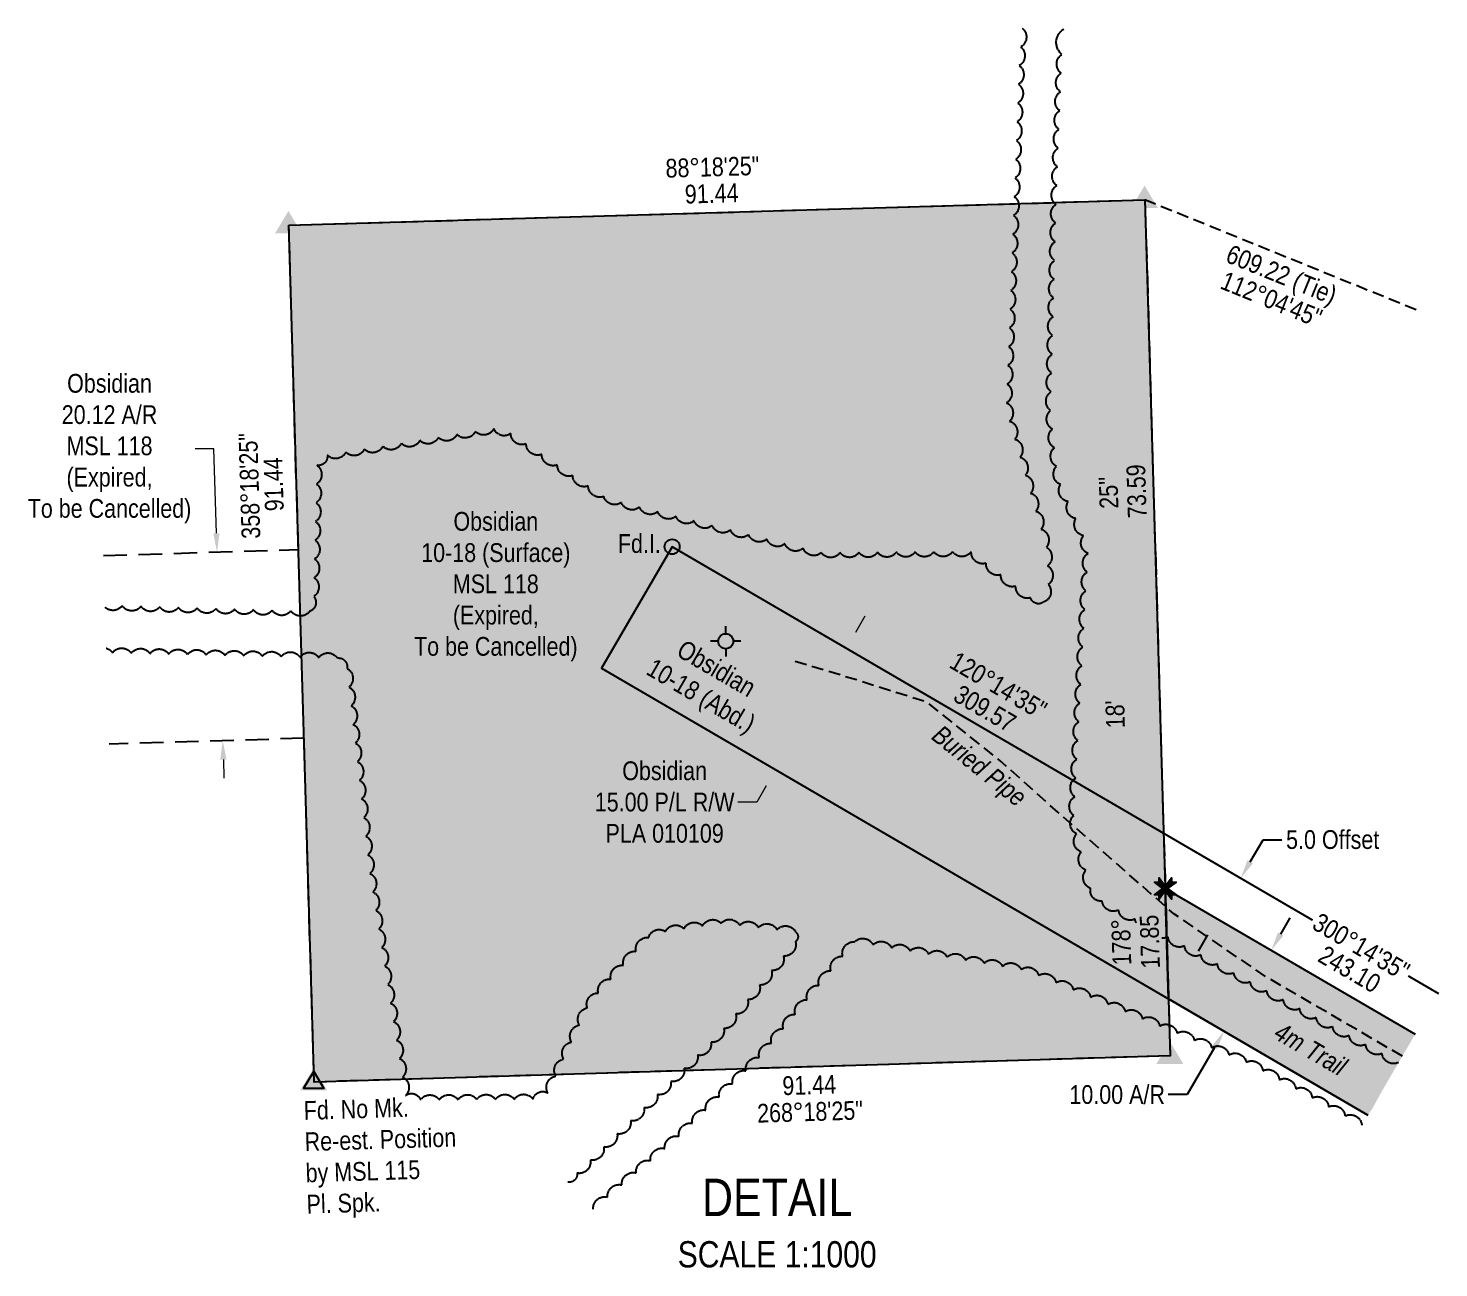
# Model space of a CAD drawing. Extents: x 620811 to 622805, y 5917767 to 5920407.
# Drawn here: x 620811 to 621564, y 5918781 to 5919442 of the extents above; entities that cross this region are included whole.
import ezdxf
from ezdxf.enums import TextEntityAlignment as Align

# ---------------------------------------------------------------- set-up
doc = ezdxf.new("R2010")
doc.units = 0
doc.header["$LTSCALE"] = 5
doc.header["$PDSIZE"] = 0.5
for name, pattern in [('0', [1, 1, 0]), ('foc-ACCESSROAD', [3.75, 2.5, -1.25]), ('foc-TIELINE', [1.875, 1.25, -0.625]), ('UG_PIPE', [1.875, 1.25, -0.625])]:
    doc.linetypes.add(name, pattern=pattern)
doc.layers.get('Defpoints').update_dxf_attribs({"color": 9})
for name, color, linetype in [('AS-PIPE-UG', 44, 'UG_PIPE'), ('AS-PIPE-UG-T', 44, 'Continuous'), ('AS-ROADS', 254, 'Continuous'), ('C-RW', 13, 'Continuous'), ('C-WS', 13, 'foc-ACCESSROAD'), ('C-WS-S', 8, 'Continuous'), ('DETAIL-T', 7, 'Continuous'), ('L-BD', 7, 'Continuous'), ('L-BD1', 253, 'Continuous'), ('L-MON', 1, 'Continuous'), ('L-TIE', 7, 'foc-TIELINE'), ('L-TIE-T', 7, 'Continuous'), ('P-PROPOSED', 10, 'Continuous'), ('P-PROPOSED-H', 21, 'Continuous'), ('P-TXT', 4, 'Continuous'), ('T-BUSH', 110, '0')]:
    doc.layers.add(name, color=color, linetype=linetype)
for name, color, linetype, lineweight in [('C-AR-T', 13, 'Continuous', 9), ('C-RW-T', 13, 'Continuous', 9), ('C-WS-T', 13, 'Continuous', 9), ('T-TEXT', 48, 'Continuous', 18)]:
    doc.layers.add(name, color=color, linetype=linetype, lineweight=lineweight)
doc.styles.add('100L', font='ARIALN.TTF', dxfattribs={"height": 11})
doc.styles.add('80CG', font='ARIALN.TTF', dxfattribs={"height": 10})
doc.styles.add('80L', font='ARIALN.TTF', dxfattribs={"height": 10})
doc.styles.get("Standard").update_dxf_attribs({"font": 'ARIALN.TTF'})
doc.dimstyles.new('Compass 5 000', dxfattribs={"dimscale": 5, "dimtxt": 9, "dimasz": 2, "dimexe": 0.2, "dimexo": 0.0625, "dimgap": 0.5, "dimtad": 0, "dimtih": 1, "dimtoh": 1, "dimzin": 0, "dimdsep": 46, "dimtxsty": '80CG', "dimcen": 0.1, "dimse1": 1, "dimse2": 1, "dimclrd": 256, "dimclrt": 256, "dimaunit": 1, "dimadec": 4, "dimazin": 0, "dimtfac": 0.06, "dimtofl": 0, "dimtmove": 0, "dimatfit": 1, "dimfxl": 0.2, "dimtolj": 1, "dimtzin": 0, "dimlwd": -1, "dimarcsym": 0})

# ---------------------------------------------------------------- blocks, each defined once
blk = doc.blocks.new('TRIA')
blk.add_hatch(color=255).paths.add_polyline_path([(-0.04, 1.52), (-1.47, -0.87), (1.39, -0.87)])
blk = doc.blocks.new('TRIAA')
blk.add_blockref('TRIA', (0, 0))
blk = doc.blocks.new('TRIB')
at = {"color": 1}
blk.add_lwpolyline([(-1.12, -0.67), (-0.04, 1.13), (1.04, -0.67)], close=True, dxfattribs=at)
blk = doc.blocks.new('TRIBB')
blk.add_blockref('TRIB', (0, 0))
blk = doc.blocks.new('TRICC')
for name in ['TRIAA', 'TRIBB']:
    blk.add_blockref(name, (0, 0))
blk = doc.blocks.new('plspike')
blk.add_blockref('TRICC', (0, 0))
blk = doc.blocks.new('STRIA')
blk.add_hatch(color=255).paths.add_polyline_path([(-0.04, 1.52), (-1.47, -0.87), (1.39, -0.87)])
blk = doc.blocks.new('STRIAA')
blk.add_blockref('STRIA', (0, 0))
blk = doc.blocks.new('STRIB')
at = {"color": 1}
blk.add_solid([(-1.12, -0.67), (-0.04, 1.13), (1.04, -0.67)], dxfattribs=at)
blk = doc.blocks.new('STRIBB')
blk.add_blockref('STRIB', (0, 0))
blk = doc.blocks.new('STRICC')
for name in ['STRIAA', 'STRIBB']:
    blk.add_blockref(name, (0, 0))
blk = doc.blocks.new('fdspike')
blk.add_blockref('STRICC', (0, 0))
blk = doc.blocks.new('TEMP')
h = blk.add_hatch(color=255)
h.dxf.hatch_style = 1
h.paths.add_polyline_path([(0, 0.25), (-0.67, 1.15), (-0.67, 0.67), (-1.15, 0.67), (-0.25, 0), (-1.15, -0.67), (-0.67, -0.67), (-0.67, -1.15), (0, -0.25), (0.67, -1.15), (0.67, -0.67), (1.15, -0.67), (0.25, 0), (1.15, 0.67), (0.67, 0.67), (0.67, 1.15)])
h.paths.add_polyline_path([(0.57, 0.85), (0.57, 0.57), (0.85, 0.57), (0.08, 0), (0.85, -0.57), (0.57, -0.57), (0.57, -0.85), (0, -0.08), (-0.57, -0.85), (-0.57, -0.57), (-0.85, -0.57), (-0.08, 0), (-0.85, 0.57), (-0.57, 0.57), (-0.57, 0.85), (0, 0.08)], flags=16)
h = blk.add_hatch(color=1)
h.dxf.hatch_style = 1
h.paths.add_polyline_path([(0, 0.08), (-0.57, 0.85), (-0.57, 0.57), (-0.85, 0.57), (-0.08, 0), (-0.85, -0.57), (-0.57, -0.57), (-0.57, -0.85), (0, -0.08), (0.57, -0.85), (0.57, -0.57), (0.85, -0.57), (0.08, 0), (0.85, 0.57), (0.57, 0.57), (0.57, 0.85)])
at = {"color": 1}
for p, q in [((-0.08, 0), (0.08, 0)), ((0, 0.08), (0, -0.08))]:
    blk.add_line(p, q, dxfattribs=at)
at = {"color": 255, "flags": 128}
blk.add_lwpolyline([(-0.25, 0), (-1.15, 0.67), (-0.67, 0.67), (-0.67, 1.15), (0, 0.25), (0.67, 1.15), (0.67, 0.67), (1.15, 0.67), (0.25, 0), (1.15, -0.67), (0.67, -0.67), (0.67, -1.15), (0, -0.25), (-0.67, -1.15), (-0.67, -0.67), (-1.15, -0.67)], close=True, dxfattribs=at)
at = {"color": 1, "flags": 128}
blk.add_lwpolyline([(-0.08, 0), (-0.85, 0.57), (-0.57, 0.57), (-0.57, 0.85), (0, 0.08), (0.57, 0.85), (0.57, 0.57), (0.85, 0.57), (0.08, 0), (0.85, -0.57), (0.57, -0.57), (0.57, -0.85), (0, -0.08), (-0.57, -0.85), (-0.57, -0.57), (-0.85, -0.57)], close=True, dxfattribs=at)
blk = doc.blocks.new('*D425')
at = {"layer": 'Defpoints', "color": 0, "transparency": 16777216}
for p in [(621474.24, 5918950.36), (621498.72, 5918936.09), (621473.54, 5918892.91)]:
    blk.add_point(p, dxfattribs=at)
at = {"layer": 'P-TXT', "transparency": 16777216}
for p, q in [((621479.28, 5918959), (621484.31, 5918967.64)), ((621444.03, 5918898.54), (621429.35, 5918873.37)), ((621429.35, 5918873.37), (621419.35, 5918873.37))]:
    blk.add_line(p, q, dxfattribs=at)
for points in [[(621477.84, 5918959.84), (621480.72, 5918958.16), (621474.24, 5918950.36)], [(621442.59, 5918899.38), (621445.47, 5918897.7), (621449.06, 5918907.18)]]:
    blk.add_solid(points, dxfattribs=at)
at = {"layer": 'P-TXT', "transparency": 16777216, "insert": (621392.07, 5918873.37), "char_height": 10, "attachment_point": 5, "style": '80CG'}
blk.add_mtext('\\A1;10.00 A/R', dxfattribs=at)
blk = doc.blocks.new('*D426')
at = {"layer": 'C-AR-T', "transparency": 16777216}
for p, q in [((620910.41, 5919217.79), (620900.41, 5919217.79)), ((620911.79, 5919172.67), (620910.41, 5919217.79)), ((620915.48, 5919052.07), (620915.78, 5919042.07))]:
    blk.add_line(p, q, dxfattribs=at)
for points in [[(620913.45, 5919172.72), (620910.12, 5919172.62), (620912.09, 5919162.68)], [(620917.14, 5919052.12), (620913.81, 5919052.02), (620915.17, 5919062.06)]]:
    blk.add_solid(points, dxfattribs=at)
at = {"layer": 'Defpoints', "color": 0, "transparency": 16777216}
for p in [(620912.09, 5919162.68), (620928.51, 5919163.18), (620931.59, 5919062.57)]:
    blk.add_point(p, dxfattribs=at)
at = {"layer": 'C-AR-T', "transparency": 16777216, "insert": (620854.78, 5919217.79), "char_height": 10, "attachment_point": 5, "style": '80CG'}
blk.add_mtext('\\A1;Obsidian\\P20.12 A/R\\PMSL 118\\P(Expired,\\PTo be Cancelled)', dxfattribs=at)
blk = doc.blocks.new('*D427')
at = {"layer": 'C-RW-T', "transparency": 16777216}
for p, q in [((621252.74, 5919120), (621257.78, 5919128.64)), ((621204.91, 5919037.96), (621199.87, 5919029.32)), ((621199.87, 5919029.32), (621189.87, 5919029.32))]:
    blk.add_line(p, q, dxfattribs=at)
for points in [[(621251.3, 5919120.84), (621254.18, 5919119.16), (621247.7, 5919111.36)], [(621203.47, 5919038.8), (621206.35, 5919037.12), (621209.94, 5919046.6)]]:
    blk.add_solid(points, dxfattribs=at)
at = {"layer": 'Defpoints', "color": 0, "transparency": 16777216}
for p in [(621209.94, 5919046.6), (621539.94, 5918940.98), (621502.18, 5918876.21)]:
    blk.add_point(p, dxfattribs=at)
at = {"layer": 'C-RW-T', "transparency": 16777216, "insert": (621150.78, 5919029.32), "char_height": 10, "attachment_point": 5, "style": '80CG'}
blk.add_mtext('\\A1;Obsidian\\P15.00 P/L R/W\\PPLA 010109', dxfattribs=at)
blk = doc.blocks.new('fdia')
at = {"color": 255, "const_width": 1}
blk.add_lwpolyline([(-0.5, 0, 1), (0.5, 0, 1)], format="xyb", close=True, dxfattribs=at)
blk = doc.blocks.new('Fdiaa')
blk.add_blockref('fdia', (0, 0))
blk = doc.blocks.new('fdib')
at = {"color": 1, "const_width": 1.6}
blk.add_lwpolyline([(-0.4, 0, 1), (0.4, 0, 1)], format="xyb", close=True, dxfattribs=at)
at = {"color": 1}
blk.add_circle((0, 0), 0.8, dxfattribs=at)
blk = doc.blocks.new('Fdibb')
blk.add_blockref('fdib', (0, 0))
blk = doc.blocks.new('fdicc')
for name in ['Fdibb', 'Fdiaa']:
    blk.add_blockref(name, (0, 0))
blk = doc.blocks.new('FDI')
blk.add_blockref('fdicc', (0, 0))
blk = doc.blocks.new('Gabd.15d85efd0b')
for p, q in [((0, 0.81), (0, 1.62)), ((-0.81, 0), (-1.62, 0)), ((1.62, 0), (0.81, 0)), ((0, -0.81), (0, -1.62))]:
    blk.add_line(p, q)
blk.add_circle((0, 0), 0.8)
blk = doc.blocks.new('*D457')
at = {"layer": 'Defpoints', "color": 0, "transparency": 16777216}
for p in [(621457.68, 5918988.95), (621457.93, 5918988.8), (621445.09, 5918967.36)]:
    blk.add_point(p, dxfattribs=at)
at = {"layer": 'P-TXT', "transparency": 16777216}
for p, q in [((621462.97, 5918997.44), (621469.9, 5919009.32)), ((621469.9, 5919009.32), (621479.9, 5919009.32)), ((621440.31, 5918958.57), (621435.27, 5918949.93))]:
    blk.add_line(p, q, dxfattribs=at)
for points in [[(621461.53, 5918998.28), (621464.41, 5918996.6), (621457.93, 5918988.8)], [(621438.87, 5918959.41), (621441.75, 5918957.73), (621445.35, 5918967.21)]]:
    blk.add_solid(points, dxfattribs=at)
at = {"layer": 'P-TXT', "transparency": 16777216, "insert": (621506.98, 5919009.32), "char_height": 10, "attachment_point": 5, "style": '80CG'}
blk.add_mtext('\\A1;5.0 Offset', dxfattribs=at)

msp = doc.modelspace()

# ---------------------------------------------------------------- hatches: boundary and pattern name
at = {"layer": 'P-PROPOSED-H'}
h = msp.add_hatch(color=256, dxfattribs=at)
h.dxf.hatch_style = 1
h.paths.add_polyline_path([(620950.381, 5919336.951), (620963.896, 5918880.091), (621420.371, 5918894.141), (621406.891, 5919350.446)])
h = msp.add_hatch(color=256, dxfattribs=at)
h.dxf.hatch_style = 1
h.paths.add_polyline_path([(621417.737, 5918983.304), (621419.476, 5918924.433), (621525.804, 5918862.441), (621550.979, 5918905.621)])

# ---------------------------------------------------------------- linework, layer by layer
at = {"layer": 'AS-PIPE-UG', "flags": 128}
msp.add_lwpolyline([(621544.128, 5918893.871), (621471.491, 5918936.196), (621422.281, 5918969.811), (621360.356, 5919024.011), (621329.731, 5919051.421), (621290.866, 5919082.506), (621253.011, 5919094.536), (621219.151, 5919104.606)], dxfattribs=at)
at = {"layer": 'AS-ROADS', "const_width": 24.991, "flags": 128}
msp.add_lwpolyline([(621312.466, 5918998.136), (621533.427, 5918875.516)], dxfattribs=at)
at = {"layer": 'C-RW', "flags": 128}
msp.add_lwpolyline([(621563.566, 5918927.211), (621154.791, 5919165.536), (621117.029, 5919100.766), (621525.804, 5918862.441)], dxfattribs=at)
at = {"layer": 'C-WS'}
msp.add_lwpolyline([(620851.561, 5919160.826), (620955.497, 5919164.006), (620950.381, 5919336.951), (621406.891, 5919350.446), (621420.371, 5918894.141), (620963.896, 5918880.091), (620958.473, 5919063.389), (620854.64, 5919060.212)], dxfattribs=at)
at = {"layer": 'L-TIE'}
msp.add_line((621551.483, 5919291.794), (621406.891, 5919350.446), dxfattribs=at)
at = {"layer": 'P-PROPOSED', "flags": 128}
msp.add_lwpolyline([(620950.381, 5919336.951), (621406.891, 5919350.446), (621420.371, 5918894.141), (620963.896, 5918880.091)], close=True, dxfattribs=at)
msp.add_lwpolyline([(621525.804, 5918862.441), (621419.476, 5918924.433), (621417.737, 5918983.304), (621550.979, 5918905.621)], dxfattribs=at)
at = {"layer": 'T-BUSH', "flags": 128}
for points in [[(621341.488, 5919441.973, -0.5205671), (621340.641, 5919432.012, -0.5205671), (621339.857, 5919422.048, -0.5205671), (621339.482, 5919412.059, -0.5205671), (621339.107, 5919402.069, -0.5205671), (621338.733, 5919392.08, -0.5205671), (621338.358, 5919382.09, -0.5205671), (621337.983, 5919372.101, -0.5205671), (621337.609, 5919362.111, -0.5205671), (621337.234, 5919352.122, -0.5205671), (621336.86, 5919342.132, -0.5205671), (621336.485, 5919332.143, -0.5205671), (621336.11, 5919322.153, -0.5205671), (621335.736, 5919312.164, -0.5205671), (621335.361, 5919302.174, -0.5205671), (621334.987, 5919292.185, -0.5205671), (621334.612, 5919282.195, -0.5205671), (621334.237, 5919272.206, -0.5205671), (621333.863, 5919262.216, -0.5205671), (621333.488, 5919252.227, -0.5205671), (621333.113, 5919242.237, -0.5205671), (621334.743, 5919232.495, -0.5205671), (621337.54, 5919222.898, -0.5205671), (621340.336, 5919213.3, -0.5205671), (621343.132, 5919203.703, -0.5205671), (621345.929, 5919194.106, -0.5205671), (621348.725, 5919184.508, -0.5205671), (621351.521, 5919174.911, -0.5205671), (621354.318, 5919165.313, -0.5205671), (621354.975, 5919155.37, -0.5205671), (621355.341, 5919145.381, -0.5205671), (621352.86, 5919135.99, -0.5205671), (621345.847, 5919138.347, -0.5205671), (621337.953, 5919144.479, -0.5205671), (621330.058, 5919150.611, -0.5205671), (621322.163, 5919156.743, -0.5205671), (621314.268, 5919162.875, -0.5205671), (621304.306, 5919162.893, -0.5205671), (621294.309, 5919162.811, -0.5205671), (621284.313, 5919162.729, -0.5205671), (621274.317, 5919162.648, -0.5205671), (621264.321, 5919162.566, -0.5205671), (621254.325, 5919162.484, -0.5205671), (621244.329, 5919162.403, -0.5205671), (621234.332, 5919162.321, -0.5205671), (621224.627, 5919164.665, -0.5205671), (621214.934, 5919167.11, -0.5205671), (621205.241, 5919169.555, -0.5205671), (621195.548, 5919171.999, -0.5205671), (621185.855, 5919174.444, -0.5205671), (621176.162, 5919176.888, -0.5205671), (621166.469, 5919179.333, -0.5205671), (621156.776, 5919181.778, -0.5205671), (621147.083, 5919184.222, -0.5205671), (621137.39, 5919186.667, -0.5205671), (621127.697, 5919189.112, -0.5205671), (621118.336, 5919192.296, -0.5205671), (621110.061, 5919197.905, -0.5205671), (621101.786, 5919203.513, -0.5205671), (621093.511, 5919209.122, -0.5205671), (621085.236, 5919214.73, -0.5205671), (621076.961, 5919220.339, -0.5205671), (621068.686, 5919225.947, -0.5205671), (621059.739, 5919228.531, -0.5205671), (621049.867, 5919226.956, -0.5205671), (621039.996, 5919225.38, -0.5205671), (621030.124, 5919223.805, -0.5205671), (621020.252, 5919222.23, -0.5205671), (621010.381, 5919220.655, -0.5205671), (621000.509, 5919219.079, -0.5205671), (620990.638, 5919217.504, -0.5205671), (620980.766, 5919215.929, -0.5205671), (620970.894, 5919214.353, -0.5205671), (620965.397, 5919208.952, -0.5205671), (620965.15, 5919198.958, -0.5205671), (620964.902, 5919188.965, -0.5205671), (620964.655, 5919178.972, -0.5205671), (620964.407, 5919168.978, -0.5205671), (620964.16, 5919158.985, -0.5205671), (620963.913, 5919148.991, -0.5205671), (620963.665, 5919138.998, -0.5205671), (620961.478, 5919131.054, -0.5205671), (620951.486, 5919131.354, -0.5205671), (620941.494, 5919131.655, -0.5205671), (620931.502, 5919131.955, -0.5205671), (620921.51, 5919132.256, -0.5205671), (620911.518, 5919132.556, -0.5205671), (620901.526, 5919132.857, -0.5205671), (620891.534, 5919133.157, -0.5205671), (620881.542, 5919133.457, -0.5205671), (620871.55, 5919133.758, -0.5205671), (620861.558, 5919134.058, -0.4442441), (620852.407, 5919133.198, -0.4442441)], [(621402.173, 5918965.066, -0.0839396), (621401.611, 5918967.021, -0.5205671), (621392.831, 5918971.8, -0.5205671), (621384.05, 5918976.578, -0.5205671), (621377.905, 5918983.413, -0.5205671), (621375.404, 5918993.091, -0.5205671), (621372.904, 5919002.77, -0.5205671), (621370.404, 5919012.449, -0.5205671), (621368.891, 5919022.226, -0.5205671), (621369.432, 5919032.208, -0.5205671), (621369.973, 5919042.19, -0.5205671), (621370.514, 5919052.172, -0.5205671), (621371.055, 5919062.154, -0.5205671), (621371.596, 5919072.136, -0.5205671), (621372.137, 5919082.117, -0.5205671), (621372.678, 5919092.099, -0.5205671), (621373.219, 5919102.081, -0.5205671), (621373.76, 5919112.063, -0.5205671), (621374.301, 5919122.045, -0.5205671), (621374.866, 5919132.026, -0.5205671), (621375.443, 5919142.005, -0.5205671), (621376.019, 5919151.985, -0.5205671), (621376.595, 5919161.965, -0.5205671), (621374.194, 5919171.389, -0.5205671), (621370.054, 5919180.488, -0.5205671), (621365.915, 5919189.588, -0.5205671), (621361.776, 5919198.687, -0.5205671), (621359.705, 5919208.354, -0.5205671), (621358.62, 5919218.291, -0.5205671), (621357.534, 5919228.229, -0.5205671), (621356.598, 5919238.172, -0.5205671), (621356.86, 5919248.165, -0.5205671), (621357.123, 5919258.158, -0.5205671), (621357.385, 5919268.152, -0.5205671), (621357.647, 5919278.145, -0.5205671), (621357.91, 5919288.138, -0.5205671), (621358.172, 5919298.131, -0.5205671), (621358.434, 5919308.124, -0.5205671), (621358.696, 5919318.117, -0.5205671), (621358.959, 5919328.11, -0.5205671), (621359.221, 5919338.103, -0.5205671), (621359.483, 5919348.096, -0.5205671), (621359.828, 5919358.087, -0.5205671), (621360.226, 5919368.075, -0.5205671), (621360.625, 5919378.064, -0.5205671), (621361.024, 5919388.052, -0.5205671), (621361.423, 5919398.041, -0.5205671), (621361.821, 5919408.029, -0.5205671), (621362.22, 5919418.018, -0.5205671), (621362.619, 5919428.007, -0.5205671), (621363.664, 5919441.486)], [(620853.073, 5919111.437, -0.1734462), (620856.369, 5919108.983, -0.5205671), (620866.363, 5919108.749, -0.5205671), (620876.357, 5919108.514, -0.5205671), (620886.35, 5919108.28, -0.5205671), (620896.344, 5919108.045, -0.5205671), (620906.338, 5919107.811, -0.5205671), (620916.332, 5919107.576, -0.5205671), (620926.326, 5919107.342, -0.5205671), (620936.319, 5919107.107, -0.5205671), (620946.313, 5919106.873, -0.5205671), (620956.307, 5919106.639, -0.5205671), (620966.301, 5919106.404, -0.5205671), (620976.294, 5919106.17, -0.5205671), (620981.409, 5919100.606, -0.5205671), (620982.522, 5919090.671, -0.5205671), (620983.636, 5919080.737, -0.5205671), (620984.749, 5919070.803, -0.5205671), (620985.863, 5919060.868, -0.5205671), (620986.976, 5919050.934, -0.5205671), (620988.09, 5919041, -0.5205671), (620989.203, 5919031.065, -0.5205671), (620990.317, 5919021.131, -0.5205671), (620991.43, 5919011.197, -0.5205671), (620992.543, 5919001.262, -0.5205671), (620993.657, 5918991.328, -0.5205671), (620995.185, 5918981.45, -0.5205671), (620996.769, 5918971.58, -0.5205671), (620998.353, 5918961.71, -0.5205671), (620999.937, 5918951.839, -0.5205671), (621001.521, 5918941.969, -0.5205671), (621003.104, 5918932.099, -0.5205671), (621004.688, 5918922.229, -0.5205671), (621006.272, 5918912.358, -0.5205671), (621007.856, 5918902.488, -0.5205671), (621009.44, 5918892.618, -0.5205671), (621011.023, 5918882.748, -0.5205671), (621012.607, 5918872.877, -0.5205671), (621020.611, 5918870.591, -0.5205671), (621030.607, 5918870.657, -0.5205671), (621040.604, 5918870.724, -0.5205671), (621050.6, 5918870.791, -0.5205671), (621060.596, 5918870.858, -0.5205671), (621070.593, 5918870.924, -0.5205671), (621080.589, 5918870.991, -0.5205671), (621088.55, 5918874.217, -0.5205671), (621092.741, 5918883.292, -0.5205671), (621096.932, 5918892.368, -0.5205671), (621101.123, 5918901.443, -0.5205671), (621105.314, 5918910.519, -0.5205671), (621109.506, 5918919.594, -0.5205671), (621115.381, 5918927.554, -0.5205671), (621122.102, 5918934.955, -0.5205671), (621128.822, 5918942.355, -0.5205671), (621135.543, 5918949.755, -0.5205671), (621142.263, 5918957.156, -0.5205671), (621151.226, 5918960.362, -0.5205671), (621161.113, 5918961.842, -0.5205671), (621170.999, 5918963.322, -0.5205671), (621180.886, 5918964.765, -0.5205671), (621190.816, 5918963.613, -0.5205671), (621200.746, 5918962.462, -0.5205671), (621210.676, 5918961.311, -0.5205671), (621220.606, 5918960.159, -0.5205671), (621220.505, 5918954.97, -0.5205671), (621214.142, 5918947.261, -0.5205671), (621207.779, 5918939.551, -0.5205671), (621201.416, 5918931.841, -0.5205671), (621195.053, 5918924.131, -0.5205671), (621188.689, 5918916.421, -0.5205671), (621182.326, 5918908.712, -0.5205671), (621175.526, 5918901.403, -0.5205671), (621168.378, 5918894.415, -0.5205671), (621161.23, 5918887.427, -0.5205671), (621154.082, 5918880.438, -0.5205671), (621146.935, 5918873.45, -0.5205671), (621139.787, 5918866.461, -0.5205671), (621132.639, 5918859.473, -0.5205671), (621125.491, 5918852.485, -0.5205671), (621118.343, 5918845.496, -0.5205671), (621111.195, 5918838.508, -0.5205671), (621104.047, 5918831.519, -0.5205671), (621099.189, 5918826.77)], [(621542.097, 5918890.562, -0.5205671), (621533.317, 5918895.341, -0.5205671), (621524.536, 5918900.12, -0.5205671), (621515.756, 5918904.898, -0.5205671), (621506.975, 5918909.677, -0.5205671), (621498.195, 5918914.456, -0.5205671), (621489.415, 5918919.234, -0.5205671), (621480.634, 5918924.013, -0.5205671), (621471.854, 5918928.792, -0.5205671), (621463.074, 5918933.57, -0.5205671), (621454.293, 5918938.349, -0.5205671), (621445.513, 5918943.128, -0.5205671), (621436.733, 5918947.906, -0.5205671), (621427.952, 5918952.685, -0.5205671), (621419.172, 5918957.464, -0.1414326), (621415.843, 5918956.856, -0.1414326)], [(621112.733, 5918812.261, -0.5205671), (621120.349, 5918818.737, -0.5205671), (621127.965, 5918825.212, -0.5205671), (621135.58, 5918831.688, -0.5205671), (621143.196, 5918838.163, -0.5205671), (621150.811, 5918844.639, -0.5205671), (621158.424, 5918851.118, -0.5205671), (621165.563, 5918858.115, -0.5205671), (621172.703, 5918865.112, -0.5205671), (621179.842, 5918872.109, -0.5205671), (621186.982, 5918879.106, -0.5205671), (621194.122, 5918886.103, -0.5205671), (621201.261, 5918893.099, -0.5205671), (621207.718, 5918900.721, -0.5205671), (621214.054, 5918908.454, -0.5205671), (621220.39, 5918916.186, -0.5205671), (621226.725, 5918923.918, -0.5205671), (621233.061, 5918931.65, -0.5205671), (621239.397, 5918939.382, -0.5205671), (621245.733, 5918947.115, -0.5205671), (621252.069, 5918954.847, -0.5205671), (621261.919, 5918953.242, -0.5205671), (621271.78, 5918951.604, -0.5205671), (621281.642, 5918949.967, -0.5205671), (621291.503, 5918948.33, -0.5205671), (621301.365, 5918946.693, -0.5205671), (621311.226, 5918945.056, -0.5205671), (621321.088, 5918943.418, -0.5205671), (621330.949, 5918941.781, -0.5205671), (621340.811, 5918940.144, -0.5205671), (621350.227, 5918936.958, -0.5205671), (621359.45, 5918933.102, -0.5205671), (621368.673, 5918929.246, -0.5205671), (621377.895, 5918925.39, -0.5205671), (621387.118, 5918921.534, -0.5205671), (621396.341, 5918917.678, -0.5205671), (621405.564, 5918913.822, -0.5205671), (621414.787, 5918909.966, -0.5205671), (621424.01, 5918906.11, -0.5205671), (621433.233, 5918902.254, -0.5205671), (621442.456, 5918898.398, -0.5205671), (621451.679, 5918894.542, -0.5205671), (621460.901, 5918890.686, -0.5205671), (621469.792, 5918886.141, -0.5205671), (621478.551, 5918881.322, -0.5205671), (621487.309, 5918876.504, -0.5205671), (621496.068, 5918871.686, -0.5205671), (621504.826, 5918866.867, -0.5205671), (621513.585, 5918862.049, -0.5205671), (621522.564, 5918857.11, -0.5205671)]]:
    msp.add_lwpolyline(points, format="xyb", dxfattribs=at)

# ---------------------------------------------------------------- block references
at = {"layer": 'C-WS-S', "color": 5, "xscale": 4.998261800000003, "yscale": 4.998261800000003, "zscale": 4.998261800000003}
msp.add_blockref('Gabd.15d85efd0b', (621183.361, 5919115.131), dxfattribs=at)
at = {"layer": 'L-MON', "xscale": 4.998261800000016, "yscale": 4.998261800000016, "zscale": 4.998261800000016}
for name, p in [('fdspike', (621406.891, 5919350.446)), ('fdspike', (620950.381, 5919336.951)), ('TEMP', (621417.737, 5918983.304)), ('fdspike', (621420.371, 5918894.141)), ('plspike', (620963.896, 5918880.091))]:
    msp.add_blockref(name, p, dxfattribs=at)
at = {"layer": 'L-MON', "color": 52, "xscale": 5.000000000000016, "yscale": 5.000000000000016, "zscale": 5.000000000000016}
msp.add_blockref('FDI', (621154.791, 5919165.536), dxfattribs=at)

# ---------------------------------------------------------------- texts
at = {"layer": 'AS-PIPE-UG-T', "insert": (621298.48, 5919071.328), "char_height": 9.99652, "attachment_point": 1, "rotation": 321.346485, "style": '80L'}
msp.add_mtext_dynamic_manual_height_columns('\\pi0.29887;{\\fArial Narrow|b0|i1|c0|p34;Buried Pipe}', width=59.01536, gutter_width=49.983, heights=[0], dxfattribs=at)
at = {"layer": 'C-RW-T', "insert": (621060.76, 5919144.223), "char_height": 9.99652, "width": 86.61149, "attachment_point": 5, "style": '80CG'}
msp.add_mtext('\\A1;Obsidian\\P10-18 (Surface)\\PMSL 118\\P(Expired, \\PTo be Cancelled)', dxfattribs=at)
at = {"layer": 'C-WS-T', "insert": (621153.135, 5919121.223), "char_height": 9.99652, "attachment_point": 1, "rotation": 329.75689, "style": '100L'}
msp.add_mtext_dynamic_manual_height_columns('\\pi9.62032;Obsidian\\P\\pi0.66368;10-18 (Abd.)', width=63.05897, gutter_width=54.981, heights=[0], dxfattribs=at)
at = {"layer": 'DETAIL-T', "color": 3, "insert": (621210.773, 5918804.827), "char_height": 19.99305, "width": 116.93423, "attachment_point": 5, "style": '80CG'}
msp.add_mtext('DETAIL\\P{\\H0.7x;SCALE 1:1000}', dxfattribs=at)
at = {"layer": 'L-BD'}
for s, p in [('120°14\'35"', (621328.787, 5919091.574)), ('309.57', (621321.612, 5919079.268))]:
    msp.add_text(s, height=9.9965, rotation=329.75689, dxfattribs=at).set_placement(p, align=Align.MIDDLE_CENTER)
at = {"layer": 'L-BD1'}
for s, rotation, p in [('88°18\'25"', 1.693241, (621176.253, 5919368.001)), ('91.44', 1.693241, (621175.832, 5919353.854)), ('358°18\'25"', 91.694451, (620929.393, 5919197.959)), ('91.44', 91.694451, (620942.271, 5919198.776)), ('91.44', 1.76297, (621227.867, 5918878.521)), ('268°18\'25"', 1.76297, (621228.305, 5918864.283))]:
    msp.add_text(s, height=9.9965, rotation=rotation, dxfattribs=at).set_placement(p, align=Align.MIDDLE_CENTER)
for s, p in [('73.59', (621407.804, 5919180.923)), ("25''", (621392.749, 5919185.932)), ("18'", (621396.208, 5919068.856)), ('178°', (621399.623, 5918942.483)), ('17.85', (621414.898, 5918940.78))]:
    msp.add_text(s, height=9.9965, rotation=91.692119, dxfattribs=at).set_placement(p)
at = {"layer": 'L-MON', "insert": (621125.83, 5919172.227), "char_height": 9.9965, "attachment_point": 1, "style": '80L'}
msp.add_mtext_dynamic_manual_height_columns('Fd.I.', width=9.99652, gutter_width=49.983, heights=[0], dxfattribs=at)
at = {"layer": 'L-MON', "insert": (620958.163, 5918869.9), "char_height": 9.99652, "attachment_point": 1, "rotation": 1.76297, "style": '100L'}
msp.add_mtext_dynamic_manual_height_columns('Fd. No Mk.\\PRe-est. Position \\Pby MSL 115\\PPl. Spk.', width=80.13352, gutter_width=54.981, heights=[0], dxfattribs=at)
at = {"layer": 'L-TIE-T'}
for s, height, p in [('609.22 (Tie)', 9.99652, (621479.734, 5919310.65)), ('112°04\'45"', 9.9965, (621474.379, 5919297.45))]:
    msp.add_text(s, height=height, rotation=337.920971, dxfattribs=at).set_placement(p, align=Align.MIDDLE_CENTER)
at = {"layer": 'T-TEXT', "insert": (621479.892, 5918912.447), "char_height": 9.99652, "attachment_point": 1, "rotation": 329.771391, "style": '100L'}
msp.add_mtext_dynamic_manual_height_columns('{\\fArial Narrow|b0|i1|c0|p34;4m Trail}', width=41.9408, gutter_width=54.981, heights=[0], dxfattribs=at)

# ---------------------------------------------------------------- dimensions: what is measured, and where the dimension line sits
at = {"layer": 'C-AR-T', "color": 52}
dim = msp.add_linear_dim(base=(620912.094, 5919162.678), p1=(620931.586, 5919062.567), p2=(620928.507, 5919163.18), angle=91.752789, text='Obsidian\\P20.12 A/R\\PMSL 118\\P(Expired,\\PTo be Cancelled)', dimstyle='Compass 5 000', dxfattribs=at)
dim.commit()
dim.dimension.update_dxf_attribs({"geometry": '*D426', "text_midpoint": (620854.78, 5919217.788), "dimtype": 161})

# ---------------------------------------------------------------- next in the draw order: texts
at = {"layer": 'L-BD1', "insert": (621518.55, 5918944.604), "char_height": 9.9965, "width": 34.56274, "attachment_point": 2, "rotation": 329.75689, "bg_fill": 3, "box_fill_scale": 1.15, "bg_fill_color": 256, "bg_fill_true_color": 256, "bg_fill_transparency": 0}
msp.add_mtext('243.10', dxfattribs=at)

# ---------------------------------------------------------------- next in the draw order: texts
at = {"layer": 'L-BD1', "insert": (621524.738, 5918956.604), "char_height": 9.9965, "width": 55.98776, "attachment_point": 2, "rotation": 329.75689, "bg_fill": 3, "box_fill_scale": 1.15, "bg_fill_color": 256, "bg_fill_true_color": 256, "bg_fill_transparency": 0}
msp.add_mtext('300°14\'35"', dxfattribs=at)

# ---------------------------------------------------------------- next in the draw order: dimensions: what is measured, and where the dimension line sits
at = {"layer": 'C-RW-T'}
dim = msp.add_linear_dim(base=(621209.943, 5919046.595), p1=(621539.943, 5918940.984), p2=(621502.181, 5918876.214), angle=239.75689, text='Obsidian\\P15.00 P/L R/W\\PPLA 010109', dimstyle='Compass 5 000', dxfattribs=at)
dim.commit()
dim.dimension.update_dxf_attribs({"geometry": '*D427', "text_midpoint": (621150.783, 5919029.317), "dimtype": 161})
at = {"layer": 'P-TXT'}
for base, p1, p2, text, picture, middle in [((621457.933, 5918988.797), (621445.088, 5918967.358), (621457.675, 5918988.948), '5.0 Offset', '*D457', (621506.977, 5919009.316)), ((621474.239, 5918950.362), (621473.543, 5918892.91), (621498.718, 5918936.09), '10.00 A/R', '*D425', (621392.071, 5918873.373))]:
    dim = msp.add_linear_dim(base=base, p1=p1, p2=p2, angle=59.75689, text=text, dimstyle='Compass 5 000', dxfattribs=at)
    dim.commit()
    dim.dimension.update_dxf_attribs({"geometry": picture, "text_midpoint": middle, "dimtype": 161})

doc.saveas('drawing.dxf')
